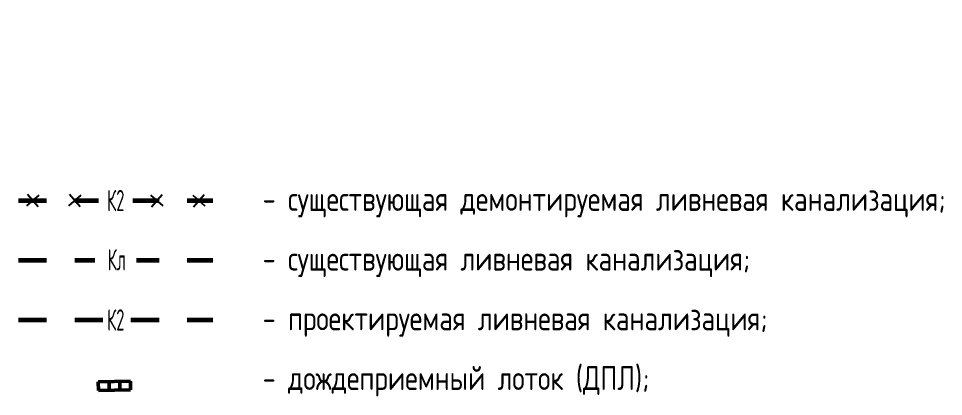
# Model space of a CAD drawing. Header units: millimetres. Extents: x 23834235 to 25435680, y -11289 to 22860162.
# Drawn here: x 24307370 to 24353794, y 22715651 to 22734609 of the extents above; entities that cross this region are included whole.
import ezdxf

# ---------------------------------------------------------------- set-up
doc = ezdxf.new("R2010")
doc.units = ezdxf.units.MM
doc.set_wipeout_variables(frame=1)
doc.linetypes.add('Штриховая', pattern=[2822.222233, 1411.111116, -1411.111116])
for name, color, linetype, lineweight in [('Text blocks_Ном._пера__28', 7, 'Continuous', 13), ('ВК_Текст', 7, 'Continuous', 25), ('Лотки К2', 30, 'Continuous', 30), ('Труба К2', 7, 'Continuous', 60)]:
    doc.layers.add(name, color=color, linetype=linetype, lineweight=lineweight)
doc.styles.add('GOST 2.304', font='GOST_type.ttf')
doc.styles.add('GOST_100', font='cs_gost2304.shx', dxfattribs={"width": 0.7, "height": 300})

# ---------------------------------------------------------------- blocks, each defined once
blk = doc.blocks.new('*U4')
at = {"color": 255}
blk.add_wipeout([(-200, 125), (200, 125), (200, -125), (-200, -125)], dxfattribs=at)
at = {"layer": 'ВК_Текст', "insert": (0, 0), "char_height": 250, "attachment_point": 5, "style": 'GOST_100'}
blk.add_mtext('К2', dxfattribs=at)
blk = doc.blocks.new('hfdsaf')
at = {"color": 255}
blk.add_wipeout([(-1038, 533), (1038, 533), (1038, -533), (-1038, -533)], dxfattribs=at)
at = {"layer": 'ВК_Текст', "insert": (51, 25), "char_height": 1066.7, "attachment_point": 5, "rotation": 359.9913, "style": 'GOST_100'}
blk.add_mtext('Кл', dxfattribs=at)

msp = doc.modelspace()

# ---------------------------------------------------------------- linework, layer by layer
for p, q in [((24308389.583, 22725745.727, 72631.988), (24307774.213, 22725211.708, -72639.161)), ((24308348.908, 22725171.033, 72631.988), (24307814.889, 22725786.403, -72639.161)), ((24310498.707, 22725745.727, 72643.822), (24309883.337, 22725211.708, -72627.327)), ((24310458.031, 22725171.033, 72643.822), (24309924.012, 22725786.403, -72627.327)), ((24314002.919, 22725745.727, 72643.822), (24314618.289, 22725211.708, -72627.327)), ((24314043.594, 22725171.033, 72643.822), (24314577.614, 22725786.403, -72627.327)), ((24316112.042, 22725745.727, 72631.988), (24316727.413, 22725211.708, -72639.161)), ((24316152.718, 22725171.033, 72631.988), (24316686.737, 22725786.403, -72639.161))]:
    msp.add_line(p, q)
at = {"layer": 'Лотки К2', "lineweight": 50}
for p, q in [((24311375.894, 22716382.197, 195136.283), (24312991.694, 22716411.005, 116151.281)), ((24312453.094, 22716401.402, 142479.615), (24312460.82, 22715968.078, -79064.116)), ((24312991.694, 22716411.005, 116151.281), (24312999.42, 22715977.681, -105392.45)), ((24311375.894, 22716382.197, 195136.283), (24311383.62, 22715948.873, -26407.447)), ((24311383.62, 22715948.873, -26407.447), (24312999.42, 22715977.681, -105392.45)), ((24311914.494, 22716391.8, 168807.949), (24311922.22, 22715958.476, -52735.782))]:
    msp.add_line(p, q, dxfattribs=at)
at = {"layer": 'Труба К2', "linetype": 'Штриховая'}
for p, q in [((24307370.055, 22725478.753), (24317131.57, 22725478.753)), ((24307370.055, 22722483.871), (24317131.57, 22722483.871))]:
    msp.add_line(p, q, dxfattribs=at)

# ---------------------------------------------------------------- block references
at = {"layer": 'ВК_Текст', "xscale": 4.266666666666672, "yscale": 4.266666666666672, "zscale": 4.266666666666672}
msp.add_blockref('*U4', (24312250.731, 22719488.989), dxfattribs=at)

# ---------------------------------------------------------------- texts
at = {"layer": 'Text blocks_Ном._пера__28', "style": 'GOST 2.304'}
for s, p in [('- существующая демонтируемая ливневая канализация;', (24319622.493, 22724961.208)), ('- существующая ливневая канализация;', (24319622.493, 22721966.327)), ('- проектируемая ливневая канализация;', (24319622.493, 22718971.445)), ('- дождеприемный лоток (ДПЛ);', (24319622.493, 22715976.563))]:
    msp.add_text(s, height=1200, dxfattribs=at).set_placement(p)

# ---------------------------------------------------------------- next in the draw order: linework, layer by layer
at = {"layer": 'Труба К2', "linetype": 'Штриховая'}
msp.add_line((24307370.055, 22719488.989), (24317131.57, 22719488.989), dxfattribs=at)

# ---------------------------------------------------------------- next in the draw order: block references
msp.add_blockref('hfdsaf', (24312250.813, 22722484.029))
at = {"layer": 'ВК_Текст', "xscale": 4.266666666666672, "yscale": 4.266666666666672, "zscale": 4.266666666666672}
msp.add_blockref('*U4', (24312250.813, 22725478.753), dxfattribs=at)

doc.saveas('drawing.dxf')
